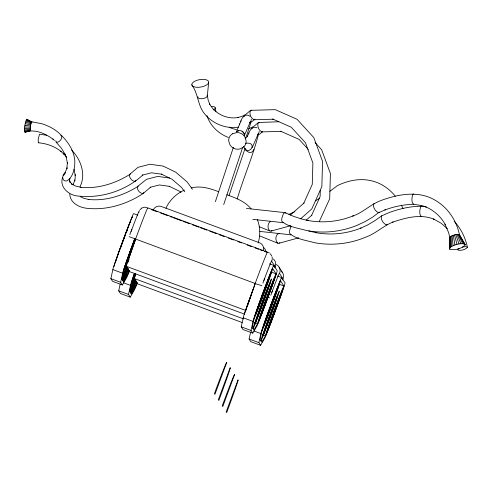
<?xml version="1.0" encoding="UTF-8"?>
<svg xmlns="http://www.w3.org/2000/svg" width="492" height="492" viewBox="0 0 492 492"><rect width="100%" height="100%" fill="white"/><g stroke="black" fill="none" stroke-linecap="round" stroke-linejoin="round"><path stroke-width="0.74" d="M449.399 248.7L450.291 247.279L450.401 236.689C452.978 235.108 456.342 233.928 459.337 234.77L465.211 244.672L465.026 245.342C461.035 248.755 454.885 250.52 449.756 249.229L449.399 248.7L449.854 237.562L450.401 236.689M54.495 140.478L52.89 139.052L53.234 139.334C45.405 133.596 34.698 128.517 25.067 132.268C23.991 128.148 24.944 123.277 26.666 119.402L26.974 119.304C32.447 123.467 39.754 122.17 45.799 125.159C50.092 126.831 54.175 129.076 57.748 131.991C66.279 139.384 73.905 149.137 74.802 160.779C75.048 167.846 73.308 177.009 66.881 180.921C61.672 181.96 61.697 174.783 65.251 172.637L64.821 173.448L67.06 167.821L66.863 168.701L67.373 162.624L67.435 163.473L66.199 157.12L64.938 153.916M30.572 130.644C29.975 128.252 30.27 123.308 32.005 122.231L27.81 119.968M449.756 249.229L449.928 243.177M320.292 190.41L320.12 196.529L311.577 215.465M449.583 248.036L449.971 237.156M251.363 119.242L250.071 125.183L245.539 138.818M259.204 131.401C253.694 154.383 243.977 176.271 237.206 198.94M236.787 131.579A4.416 3.788 22.3 0 1 241.941 131.112A4.416 3.788 22.3 0 1 244.321 135.54L244.204 133.639L242.039 131.327M243.571 146.388C248.644 157.84 258.878 141.327 245.545 143.307M207.298 96.161L208.626 82.791A8.592 3.764 -10.1 0 0 197.335 80.184A8.592 3.764 -10.1 0 0 194.832 87.041A8.592 3.764 -10.1 0 0 208.626 82.791M274.813 267.851A22.933 0.48 -69.7 0 0 275.12 266.596L271.553 261.067A22.933 0.48 -69.7 0 0 263.872 280.477M282.66 280.01A22.933 0.48 -69.7 0 0 282.968 278.755L279.401 273.226A22.933 0.48 -69.7 0 0 271.719 292.635M62.613 177.323C59.022 187.354 69.347 195.755 78.665 196.093C101.635 198.516 125.847 190.644 142.871 174.986L142.231 175.177L151.444 172.797L161.856 174.211L161.351 174.113L172.009 179.236L181.634 187.513L184.721 191.806M69.495 181.044L69.925 178.165M129.427 270.877A29.907 0.627 -69.7 0 1 126.555 277.845L122.397 284.973L112.594 281.344L110.866 278.669L113.086 268.546A29.907 0.627 -69.7 0 1 122.797 240.969A29.907 0.627 -69.7 0 1 133.129 214.364L133.578 213.602L137.785 215.152M122.397 284.973L120.669 282.291L122.895 272.168A29.907 0.627 -69.7 0 1 134.814 238.638M137.274 283.035A29.907 0.627 -69.7 0 1 134.402 290.003L130.245 297.131L128.517 294.45L130.737 284.327A29.907 0.627 -69.7 0 1 134.334 273.626M269.561 263.847L273.761 265.403L277.205 270.748L276.971 271.842A29.907 0.627 -69.7 0 1 267.261 299.419A29.907 0.627 -69.7 0 1 256.929 326.018L252.771 333.146L242.968 329.523L241.24 326.848L243.46 316.725A29.907 0.627 -69.7 0 1 255.385 283.189M252.771 333.146L251.043 330.47L253.269 320.347A29.907 0.627 -69.7 0 1 262.974 292.771A29.907 0.627 -69.7 0 1 273.312 266.166L273.761 265.403M281.608 277.562L285.053 282.906L284.819 284.001A29.907 0.627 -69.7 0 1 275.108 311.577A29.907 0.627 -69.7 0 1 264.776 338.176L260.619 345.304L258.89 342.629L261.111 332.506A29.907 0.627 -69.7 0 1 270.821 304.929A29.907 0.627 -69.7 0 1 281.153 278.324L281.608 277.562L277.402 276.006M130.245 297.131L120.435 293.503L118.713 290.827L120.245 283.859M131.647 282.334L129.66 291.362L131.382 294.031L135.091 287.666L133.689 287.15M260.619 345.304L250.809 341.682L249.087 339.006L250.619 332.038M254.179 318.355L252.193 327.383L253.909 330.052L257.617 323.687L254.819 322.647M262.021 330.513L260.034 339.541L261.756 342.211L265.465 335.845L262.666 334.806M258.171 243.005C260.483 235.416 260.274 227.046 257.396 219.641M454.159 221.271C460.93 228.442 465.401 237.624 467.4 247.255L467.289 247.66C464.842 249.758 461.066 250.84 457.923 250.047L457.812 249.315L458.981 248.362M215.379 201.677L233.411 147.262M223.712 204.567L242.581 147.661M135.909 180.355L135.318 181.339C132.108 181.616 128.904 177.612 129.531 174.512L137.994 167.348L149.875 164.26L163.08 166.081L175.755 172.182L187.212 182.028L192.409 189.254M143.756 192.513L143.166 193.497C126.672 204.42 106.334 210.582 86.512 208.251C78.923 207.378 69.901 202.667 69.784 194.008M229.094 195.404L245.016 148.559M244.34 314.068L129.71 271.707L126.21 266.283L135.497 239.253A29.914 0.627 -69.7 0 1 147.717 208.264M242.095 322.5L137.557 283.866L134.052 278.441L135.767 273.466M247.599 305.532L255.182 283.478A29.914 0.627 -69.7 0 1 267.396 252.488M120.411 248.515L121.315 246M126.327 267.021L123.424 275.594L126.887 266.978M127.852 268.478L124.74 277.636L128.203 269.026M134.384 278.595L131.272 287.752L134.734 279.136M135.7 280.637L132.588 289.794L136.05 281.184M121.536 245.367L122.779 241.972M129.845 234.641L131.838 229.254M262.949 283.091L264.708 278.355M270.797 295.249L272.55 290.514M123.037 241.289L123.8 239.235M124.052 238.546L125.269 235.336M126.561 232.015L127.207 230.391M236.363 131.942L239.776 123.787M244.321 135.54L250.453 121.579L249.745 122.44L250.059 122.194M252.168 147.698L258.3 133.738L257.593 134.599L257.906 134.353M240.686 121.727C241.443 117.674 246 112.779 250.065 116.296M247.624 135.946L247.218 136.881C248.743 132.969 251.191 125.165 256.996 127.791M248.534 133.885L248.952 132.914M239.37 124.722L241.105 120.755M73.001 184.918L74.901 179.98L74.71 180.859L75.184 177.864L75.221 174.783L75.282 175.632L74.046 169.279M79.993 186.708C86.328 174.371 80.78 159.34 71.598 150.035M165.952 208.227C169.555 200.139 176.345 193.657 184.402 190.066M291.049 226.443L289.763 230.053A5.486 2.251 -74.8 0 0 289.745 233.522C296.012 239.1 306.049 240.287 314.08 242.611L314.622 242.722C331.368 245.803 348.914 244.001 364.689 237.587L365.181 237.359C375.433 233.872 383.182 225.908 393.12 221.966L392.727 222.132C405.789 217.71 420.703 213.663 434.049 219.229L433.513 219.008L441.244 223.282L447.339 228.725M379.289 212.077L372.524 217.236L365.095 221.584L356.841 225.428C341.067 231.843 323.521 233.645 306.774 230.563L306.233 230.453C298.207 228.128 288.171 226.941 281.898 221.363A5.486 2.251 -74.8 0 1 281.916 217.894L283.201 214.284A4.723 1.937 -74.8 0 1 285.003 212.649L293.509 216.308L300.907 218.811L308.472 220.594L307.93 220.484C323.096 223.282 338.988 221.646 353.268 215.834L352.776 216.062C363.127 212.495 370.796 204.186 381.029 200.521L381.423 200.349C398.28 194.199 418.323 190.429 434.682 199.961C447.708 207.193 456.65 220.613 459.553 235.096L460.555 237.47M387.136 224.235L386.441 224.912C383.262 223.663 380.58 219.377 381.374 215.994L389.27 212.507C400.365 208.51 412.253 205.718 424.092 206.4M69.329 179.26L69.796 178.387M25.067 132.268L25.719 131.635M38.856 142.385L38.259 142.575L38.216 139.297L39.489 134.23L46.697 135.238M300.624 218.805L311.793 208.922L321.848 186.616L322.567 161.401L313.816 137.6L297.106 119.31L275.305 109.661L250.612 110.325C248.798 113.363 250.852 118.474 254.087 119.747L273.214 119.205L272.752 119.039L291.264 127.231L305.452 142.76L312.881 162.963L312.272 184.371L303.736 203.307L304.025 203.005L290.249 215.139M250.114 123L255.047 119.101M278.866 121.764L258.454 122.483C256.646 125.521 258.7 130.626 261.928 131.905L281.061 131.364L280.6 131.198L299.111 139.39L308.232 149.371M63.32 175.509L64.827 174.193M255.434 283.214L255.182 283.478L129.168 236.652M319.351 221.382L329.695 198.774L330.415 173.559L321.663 149.759L315.083 142.557M306.135 220.219L311.873 215.164M250.612 110.325L246.006 114.242L242.138 116.303L237.808 117.582L238.177 117.49C227.07 119.513 215.047 113.96 209.629 104.003L209.856 104.378L208.19 100.263L207.36 95.602M258.454 122.483L253.854 126.401L248.54 128.892M259.302 134.445L262.482 131.739L261.928 131.905M244.715 115.657L243.472 116.579M252.556 127.815L251.32 128.738M450.291 247.279C454.491 244.696 459.971 242.771 464.854 244.143L465.211 244.672M270.416 221.32C267.402 223.331 266.941 229.69 270.563 231.209L290.852 225.662M271.295 231.074L271.99 230.613M259.844 235.994L277.703 243.153L278.411 243.368L279.837 242.771M141.419 208.171L144.076 207.187L146.887 207.495M381.817 215.803L374.424 220.976L367.672 224.93L360.624 228.22L361.116 227.993C346.829 233.805 330.944 235.44 315.778 232.642L316.313 232.753L308.755 230.969M413.815 204.1L413.415 204.242C403.668 204.617 394 206.505 384.879 209.973L385.273 209.807L378.594 212.753C375.421 211.505 372.733 207.218 373.526 203.836L374.566 203.768M421.656 216.259L420.863 216.197L420.18 214.813A5.35 1.636 -89.4 0 1 419.756 211.148L420.562 206.751L420.937 206.265L421.736 206.326M237.697 131.149L238.725 130.823M254.087 119.747L254.635 119.581M25.369 132.17L30.781 130.583M279.136 243.232L298.699 237.82M24.828 131.924L30.412 130.417M130.509 173.996C115.774 183.325 97.994 189.223 80.368 187.261L80.977 187.36L75.676 186.062L71.635 183.983L72.299 184.432L69.735 181.708L70.233 182.421L69.415 179.82M138.357 186.154C123.621 195.484 105.841 201.382 88.216 199.42L88.818 199.518L83.523 198.221L80.159 196.493M191.339 187.913C200.625 185.521 210.029 188.387 218.669 191.732M24.668 131.161L30.307 129.913M462.345 247.07L465.838 246.615L467.4 247.255M65.528 154.506L64.255 154.543L60.737 151.21L61.082 151.493C54.674 146.327 46.586 143.455 38.419 142.803M278.989 233.349C275.219 234.45 274.93 240.809 277.703 243.153M24.6 130.036L30.264 129.156M238.269 127.151C225.846 129.082 212.833 123.75 204.832 114.144C197.593 105.7 198.399 93.794 191.812 84.895M24.631 128.615L30.283 128.215M24.754 127.004L30.369 127.139M246.455 208.43L285.003 212.649M252.783 219.34L283.158 222.667L282.629 222.556M259.874 231.418L291.006 234.825L290.477 234.715M24.963 125.312L30.51 126.007M169.672 178.042L157.717 176.419L146.481 179.316L137.373 186.671C136.751 189.771 139.956 193.774 143.166 193.497L150.718 187.144L150.072 187.335L159.291 184.955L169.703 186.37L169.199 186.271L179.857 191.394L180.988 192.372M261.879 285.692L255.28 283.632M269.727 297.851L267.992 297.383M60.719 135.282L61.697 135.73C62.466 138.664 59.471 142.551 56.408 142.385L55.787 140.749M25.246 123.652L30.695 124.9M251.16 110.165L251.812 110.325M259.007 122.323L259.653 122.483M236.498 129.667L231.781 128.381L229.247 127.182M25.584 122.133L30.922 123.892M147.76 207.882L267.439 252.107M151.327 209.598L157.089 211.726M160.693 213.061L167.907 215.724M170.066 216.523L172.231 217.323M173.676 217.851L181.603 220.785M183.049 221.32L189.537 223.719M192.421 224.782L198.909 227.181M200.349 227.71L206.837 230.108M209.721 231.178L216.209 233.571M219.094 234.641L224.143 236.504M228.466 238.103L233.516 239.967M237.839 241.566L241.443 242.9M247.212 245.028L251.535 246.627M255.145 247.962L258.749 249.29M260.188 249.825L262.353 250.625M264.518 251.424L266.676 252.224M273.657 266.277L274.966 266.762A6.156 6.156 0 0 0 273.392 259.038M271.16 272.021L276.061 273.835A26.58 0.553 -69.7 0 1 262.556 311.731A26.58 0.553 -69.7 0 1 261.904 310.716A26.58 0.553 -69.7 0 1 276.061 273.835L272.617 268.503M281.504 278.435L282.814 278.921A6.156 6.156 0 0 0 281.24 271.197M279.001 284.179L283.909 285.993A26.58 0.553 -69.7 0 1 270.403 323.89A26.58 0.553 -69.7 0 1 269.751 322.875A26.58 0.553 -69.7 0 1 283.909 285.993L280.465 280.661M126.21 266.283L245.889 310.513M112.859 269.61L122.662 273.232M243.232 317.789L253.036 321.411M125.841 274.991L127.243 275.508L123.535 281.873L121.819 279.204L123.806 270.176A26.58 0.553 -69.7 0 1 134.783 238.928M134.052 278.441L243.638 318.939M123.504 282.802L130.509 285.391M253.878 330.981L260.883 333.57M110.866 278.669L120.669 282.291M241.24 326.848L251.043 330.47M118.713 290.827L128.517 294.45M249.087 339.006L258.89 342.629M226.781 194.715C235.613 197.956 244.954 201.259 251.086 208.842M259.346 226.763L269.856 230.994M25.947 120.866L31.162 123.049M228.417 137.477C218.589 133.713 210.133 125.798 206.929 115.626M268.349 252.378L269.21 252.79M276.197 264.536L277.839 265.483L279.579 267.716M26.316 119.937L31.408 122.428M413.889 194.168L413.089 194.106L412.388 195.385L411.909 198.989A5.35 1.636 -89.4 0 0 412.333 202.655L413.415 204.242L422.025 205.631L426.201 207.07L425.672 206.849C433.975 210.293 440.887 216.689 445.248 224.518L445.002 224.118L448.642 232.722L449.854 237.562M26.666 119.402L31.642 122.071M263.675 247.519L264.997 248.94L266.074 251.621M285.532 212.759L285.963 213.202M56.002 142.047L61.426 148.203L65.227 154.58M66.783 157.268L63.849 154.205L63.634 152.907M26.974 119.304L27.214 119.648M279.081 267.261L282.519 272.593M459.337 234.77L464.854 244.143M462.794 241.406L463.907 243.374M458.802 234.549L463.981 243.792M457.99 234.456L462.658 243.632M456.951 234.487L460.967 243.681M455.764 234.641L459.03 243.94M454.503 234.912L456.97 244.383M215.201 107.76L215.914 111.758M453.255 235.281L454.94 244.979M452.105 235.717L453.064 245.699M451.133 236.203L451.478 246.48M395.322 196.197A98.8 63.634 -70.5 0 0 337.254 185.718A261.867 168.658 -70.5 0 1 329.812 191.308M401.312 205.176A98.8 63.634 -70.5 0 1 403.016 208.534M319.763 198.141A261.867 168.658 -70.5 0 1 315.329 200.902M294.88 211.714A261.867 168.658 -70.5 0 1 288.859 214.297M253.841 149.353A3.985 3.075 18.8 0 1 253.755 150.208L251.886 152.083A4.68 3.61 18.8 0 1 248.626 152.182L245.877 150.435A3.985 3.075 18.8 0 1 245.17 148.725M211.265 106.401A4.834 2.116 -10.1 0 1 215.102 107.49A4.834 2.116 -10.1 0 1 213.196 109.987M128.394 268.773A16.919 0.357 -69.7 0 1 123.326 281.516A16.919 0.357 -69.7 0 1 127.428 269.395M135.454 239.979A22.251 0.467 -69.7 0 1 125.306 266.123A22.251 0.467 -69.7 0 1 134.839 239.063M114.021 266.584A26.611 0.56 -69.7 0 1 123.597 239.014A26.611 0.56 -69.7 0 1 132.323 217.353M130.927 252.476A26.611 0.56 -69.7 0 1 123.972 269.345A26.611 0.56 -69.7 0 1 134.599 239.419M115.608 261.922A22.251 0.467 -69.7 0 1 117.287 256.769M117.508 256.129A22.251 0.467 -69.7 0 1 118.769 252.531M119.009 251.861A22.251 0.467 -69.7 0 1 126.235 232.267M126.462 231.664A22.251 0.467 -69.7 0 1 129.537 223.829M129.814 223.153A22.251 0.467 -69.7 0 1 130.282 222.04M127.748 268.232A26.611 0.56 -69.7 0 1 122.668 280.569A26.611 0.56 -69.7 0 1 127.016 267.396M127.643 268.195A22.251 0.467 -69.7 0 1 127.176 267.273M129.212 270.6A22.251 0.467 -69.7 0 1 128.855 270.877M129.402 270.655A26.611 0.56 -69.7 0 1 128.879 270.114M126.573 268.072A16.919 0.357 -69.7 0 1 121.985 279.438A16.919 0.357 -69.7 0 1 126.604 265.994M127.871 262.543A16.919 0.357 -69.7 0 1 129.144 259.136M263.3 250.465A4.557 3.155 -68.8 0 0 263.509 249.536C263.976 246.732 262.285 243.755 259.591 242.808L161.382 206.517C158.67 205.465 155.331 206.499 153.787 208.989A4.557 3.29 -70.6 0 0 153.338 209.832M245.994 137.194A3.985 3.075 18.8 0 1 245.914 138.049M207.083 95.097A4.828 2.116 -10.1 0 1 203.042 98.548A4.828 2.116 -10.1 0 1 197.907 96.783M131.118 231.418A22.933 0.48 -69.7 0 1 138.295 212.962M138.639 212.23A22.933 0.48 -69.7 0 1 138.799 212.009L138.769 212.366A6.156 6.15 -3.3 0 1 139.445 210.601M139.98 209.813A6.156 6.15 -3.3 0 1 141.382 208.54M272.027 256.818A6.156 6.15 -3.3 0 1 271.522 261.424M269.954 253.706A6.156 6.15 -3.3 0 1 271.695 255.932M245.982 310.101A22.251 0.467 -69.7 0 1 247.66 304.948M247.882 304.308A22.251 0.467 -69.7 0 1 251.652 293.742M244.493 314.08A26.611 0.56 -69.7 0 1 253.22 289.222M137.25 282.814A26.611 0.56 -69.7 0 1 136.727 282.273M134.956 274.597A26.611 0.56 -69.7 0 1 134.5 273.429M136.241 280.932A16.919 0.357 -69.7 0 1 131.173 293.675A16.919 0.357 -69.7 0 1 135.275 281.553M135.331 273.281A22.251 0.467 -69.7 0 1 134.691 273.275M135.325 281.086A26.611 0.56 -69.7 0 1 134.863 279.554M135.491 280.354A22.251 0.467 -69.7 0 1 135.023 279.431M137.059 282.759A22.251 0.467 -69.7 0 1 136.696 283.035M134.414 280.231A16.919 0.357 -69.7 0 1 129.851 291.448A16.919 0.357 -69.7 0 1 135.466 275.391M279.542 268.091A6.156 6.15 -3.3 0 1 279.37 273.583M258.595 306.245L258.54 306.602L268.257 280.255L258.595 306.245M257.464 316.602L257.408 316.965L267.125 290.612L257.464 316.602M260.988 299.856L265.834 286.818L260.988 299.856M259.856 310.218L264.708 297.18L259.856 310.218M262.033 311.577L261.984 311.934L271.695 285.581L262.033 311.577M264.425 305.188L269.278 292.15L264.425 305.188M266.436 318.404L266.387 318.761L276.104 292.414L266.436 318.404M265.311 328.761L265.256 329.123L274.973 302.771L265.311 328.761M268.835 312.014L273.681 298.976L268.835 312.014M267.703 322.377L272.556 309.339L267.703 322.377M269.88 323.736L269.825 324.093L279.542 297.74L269.88 323.736M272.273 317.346L277.125 304.308L272.273 317.346M226.646 362.659L214.906 394.393L214.426 393.649A29.914 0.627 -69.7 0 1 226.646 362.659M230.084 367.991L218.343 399.725L218.829 400.47A29.914 0.627 -69.7 0 0 230.084 367.991M234.493 374.818L222.753 406.552L222.273 405.808A29.914 0.627 -69.7 0 1 234.493 374.818M237.931 380.15L226.191 411.884L226.671 412.628A29.914 0.627 -69.7 0 0 237.931 380.15M232.71 133.652L230.963 134.974A8.29 8.013 24.8 0 0 228.675 140.866L230.041 145.035L231.511 146.77A9.096 8.788 24.8 0 0 237.802 149.23L240.047 148.953L243.866 146.8A8.29 8.013 24.8 0 0 246.148 140.909L244.782 136.739L243.312 135.005A9.096 8.788 24.8 0 0 237.027 132.545L232.71 133.652M258.454 307.801A22.251 0.467 -69.7 0 0 271.012 273.134A22.251 0.467 -69.7 0 0 260.735 299.351A22.251 0.467 -69.7 0 0 258.454 307.801M257.482 310.618A26.611 0.56 -69.7 0 0 272.5 269.155A26.611 0.56 -69.7 0 0 260.213 300.514A26.611 0.56 -69.7 0 0 257.482 310.618M257.322 318.158A22.251 0.467 -69.7 0 0 269.88 283.49A22.251 0.467 -69.7 0 0 259.604 309.714A22.251 0.467 -69.7 0 0 257.322 318.158M256.35 320.975A26.611 0.56 -69.7 0 0 271.375 279.517A26.611 0.56 -69.7 0 0 259.081 310.87A26.611 0.56 -69.7 0 0 256.35 320.975M261.892 313.133A22.251 0.467 -69.7 0 0 274.45 278.466A22.251 0.467 -69.7 0 0 264.173 304.683A22.251 0.467 -69.7 0 0 261.892 313.133M265.329 322.777A26.611 0.56 -69.7 0 0 280.348 281.313A26.611 0.56 -69.7 0 0 268.06 312.672A26.611 0.56 -69.7 0 0 265.329 322.777M266.295 319.96A22.251 0.467 -69.7 0 0 278.859 285.292A22.251 0.467 -69.7 0 0 268.583 311.51A22.251 0.467 -69.7 0 0 266.295 319.96M265.17 330.317A22.251 0.467 -69.7 0 0 277.728 295.649A22.251 0.467 -69.7 0 0 267.451 321.873A22.251 0.467 -69.7 0 0 265.17 330.317M264.198 333.133A26.611 0.56 -69.7 0 0 279.222 291.676A26.611 0.56 -69.7 0 0 266.928 323.029A26.611 0.56 -69.7 0 0 264.198 333.133M269.739 325.292A22.251 0.467 -69.7 0 0 282.297 290.624A22.251 0.467 -69.7 0 0 272.021 316.842A22.251 0.467 -69.7 0 0 269.739 325.292"/></g></svg>
